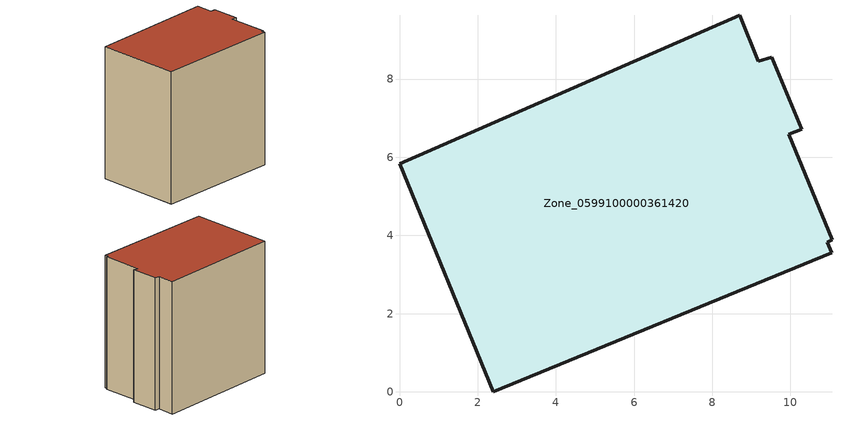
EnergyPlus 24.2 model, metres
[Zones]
Zone_0599100000361420
 floor ground (C_G): 10.29,6.72 9.95,6.59 11.06,3.89 10.94,3.83 11.05,3.55 2.4,0 0,5.83 8.7,9.63 9.17,8.46 9.52,8.56 z0
 wall outside (C_F): 8.7,9.63 0,5.83 2.4,0 11.05,3.55 10.94,3.83 11.06,3.89 9.95,6.59 10.29,6.72 9.52,8.56 9.17,8.46 8.7,9.63 z0:9.95
 roof outside (C_R): 11.05,3.55 10.94,3.83 11.06,3.89 9.95,6.59 10.29,6.72 9.52,8.56 9.17,8.46 8.7,9.63 0,5.83 2.4,0 z9.95
[BUILDING]
Pand.0599100000361420: North Axis=0; Terrain=City; Loads Convergence Tolerance Value=0.04; Temperature Convergence Tolerance Value=0.4; Solar Distribution=FullExterior; Maximum Number of Warmup Days=25; Minimum Number of Warmup Days=1
[Site:Location]
Rotterdam.The.Hague.AP_ZH_NLD Design_Conditions: Latitude=51.96; Longitude=4.45; Time Zone=1; Elevation=-4.5
[SITE:GROUNDTEMPERATURE:BUILDINGSURFACE]
18, 18, 18, 18, 18, 18, 18, 18, 18, 18, 18, 18
[MATERIAL] Thermal Absorptance=0.9; Solar Absorptance=0.7; Visible Absorptance=0.7
Name | Roughness | Thickness | Conductivity | Density | Specific Heat
G.TI.1992-2005 | MediumSmooth | 0.15 | 0.06 | 540 | 1210
F.TI.1992-2005 | Rough | 0.3 | 0.12 | 1920 | 840
R.TI.1992-2005 | MediumRough | 0.2 | 0.08 | 1500 | 1000
[CONSTRUCTION]
C_G: G.TI.1992-2005
C_F: F.TI.1992-2005
C_R: R.TI.1992-2005
[ZONE]
Zone_0599100000361420: Type=1; Multiplier=1; Ceiling Height=Autocalculate; Volume=Autocalculate; Floor Area=autocalculate; Part of Total Floor Area=Yes
[ZONEINFILTRATION:DESIGNFLOWRATE]
Infil_Zone_0599100000361420: Zone or ZoneList or Space or SpaceList=Zone_0599100000361420; Schedule=AlwaysOn; Design Flow Rate Calculation Method=Flow/Area; Flow Rate per Floor Area=0.0015; Constant Term Coefficient=1; Temperature Term Coefficient=0; Velocity Term Coefficient=0; Velocity Squared Term Coefficient=0
[HVACTEMPLATE:ZONE:IDEALLOADSAIRSYSTEM]
Zone_0599100000361420: Maximum Heating Supply Air Temperature=50; Minimum Cooling Supply Air Temperature=13; Maximum Heating Supply Air Humidity Ratio=0.0156; Minimum Cooling Supply Air Humidity Ratio=0.0077; Heating Limit=NoLimit; Cooling Limit=NoLimit; Dehumidification Control Type=ConstantSensibleHeatRatio; Cooling Sensible Heat Ratio=0.7; Dehumidification Setpoint=60; Humidification Control Type=None; Humidification Setpoint=30; Outdoor Air Method=None; Outdoor Air Flow Rate per Person=0.00944; Outdoor Air Flow Rate per Zone Floor Area=0; Outdoor Air Flow Rate per Zone=0; Demand Controlled Ventilation Type=None; Outdoor Air Economizer Type=NoEconomizer; Heat Recovery Type=None; Sensible Heat Recovery Effectiveness=0.7; Latent Heat Recovery Effectiveness=0.65
[ZONECONTROL:THERMOSTAT]
ThermostatControl_Zone_0599100000361420: Zone or ZoneList=Zone_0599100000361420; Control Type Schedule=DualSetpointControlType; Control 1=Thermostat_Zone_0599100000361420; Temperature Difference Between Cutout And Setpoint=0
[THERMOSTATSETPOINT:DUALSETPOINT]
Thermostat_Zone_0599100000361420: Heating Setpoint Temperature Schedule=HeatingSetpoint_Zone_0599100000361420; Cooling Setpoint Temperature Schedule=CoolingSetpoint_Zone_0599100000361420
[SCHEDULE:COMPACT]
HeatingSetpoint_Zone_0599100000361420: Through: 12/31, For: AllDays, Until: 24:00, 21
CoolingSetpoint_Zone_0599100000361420: Through: 12/31, For: AllDays, Until: 24:00, 24
DualSetpointControlType: Through: 12/31, For: AllDays, Until: 24:00, 4
AlwaysOn: Through: 12/31, For: AllDays, Until: 24:00, 1
